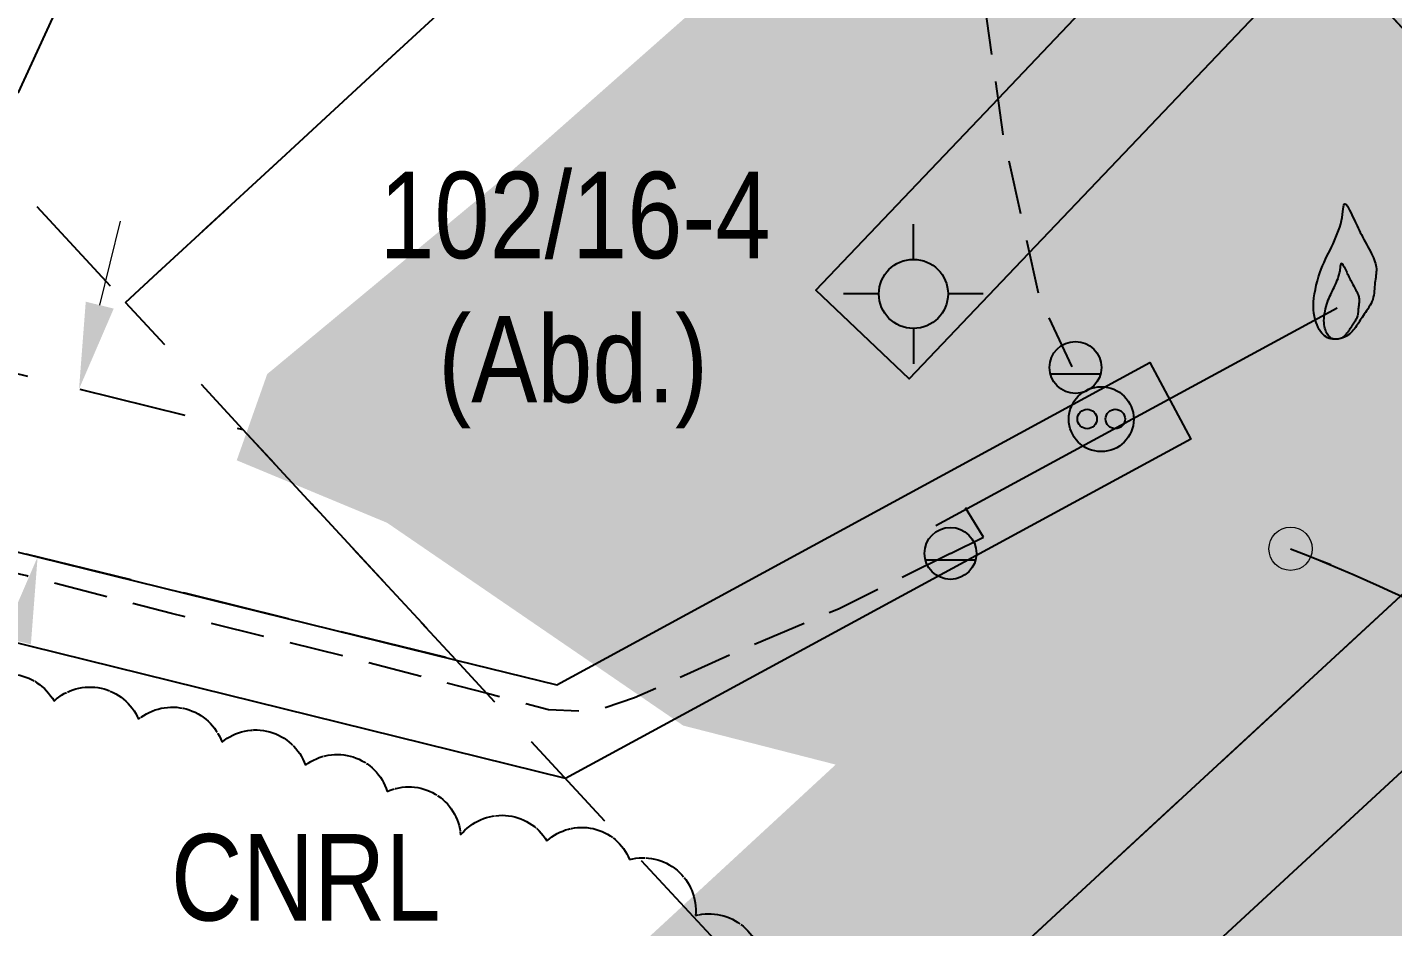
# Model space of a CAD drawing. Extents: x 331629 to 337523, y 6158057 to 6163201.
# Drawn here: x 333989.3 to 334147.1, y 6160339 to 6160443.1 of the extents above; entities that cross this region are included whole.
import ezdxf

# ---------------------------------------------------------------- set-up
doc = ezdxf.new("R2010")
doc.units = 0
doc.header["$LTSCALE"] = 5
doc.header["$PDSIZE"] = 5
for name, pattern in [('0', [1, 1, 0]), ('foc-ACCESSROAD', [3.75, 2.5, -1.25]), ('UG_PIPE', [1.875, 1.25, -0.625])]:
    doc.linetypes.add(name, pattern=pattern)
doc.layers.get('Defpoints').update_dxf_attribs({"color": 9})
doc.layers.add('AS-PIPE-AG', color=7, linetype='Continuous', true_color=0x7d00fa)
for name, color, linetype in [('AS-PIPE-UG', 44, 'UG_PIPE'), ('AS-ROADS', 254, 'Continuous'), ('AS-SYMBOL', 7, 'Continuous'), ('C-AR', 13, 'foc-ACCESSROAD'), ('C-RW', 13, 'Continuous'), ('C-WS', 13, 'foc-ACCESSROAD'), ('F-RW', 190, 'Continuous'), ('F-WS', 190, 'foc-ACCESSROAD'), ('F-WS-S', 8, 'Continuous'), ('P-BUFFER-H 30m', 51, 'Continuous'), ('P-PROPOSED', 10, 'Continuous'), ('P-PROPOSED-H', 21, 'Continuous'), ('P-TXT', 4, 'Continuous'), ('T-BUSH', 110, '0')]:
    doc.layers.add(name, color=color, linetype=linetype)
doc.layers.add('C-AR-T', color=13, linetype='Continuous', lineweight=9)
doc.layers.add('C-WS-T', color=13, linetype='Continuous', lineweight=9)
doc.styles.add('80CG', font='ARIALN.TTF', dxfattribs={"height": 10})
doc.styles.add('80L', font='ARIALN.TTF', dxfattribs={"height": 10})
doc.dimstyles.new('Compass 5 000', dxfattribs={"dimscale": 5, "dimtxt": 9, "dimasz": 2, "dimexe": 0.2, "dimexo": 0.0625, "dimgap": 0.5, "dimtad": 0, "dimtih": 1, "dimtoh": 1, "dimzin": 0, "dimdsep": 46, "dimtxsty": '80CG', "dimcen": 0.1, "dimse1": 1, "dimse2": 1, "dimclrd": 256, "dimclrt": 256, "dimaunit": 1, "dimadec": 4, "dimazin": 0, "dimtfac": 0.06, "dimtofl": 0, "dimtmove": 0, "dimatfit": 1, "dimfxl": 0.2, "dimtolj": 1, "dimtzin": 0, "dimlwd": -1, "dimarcsym": 0})

# ---------------------------------------------------------------- blocks, each defined once
blk = doc.blocks.new('*D372')
at = {"layer": 'C-AR-T', "transparency": 16777216}
for p, q in [((333997.6263907054, 6160410.929609063), (334000.0213123988, 6160420.638592022)), ((333988.0480627127, 6160372.099185711), (333985.6531410194, 6160362.390202753)), ((333977.1733043075, 6160328.013049482), (333985.6531410194, 6160362.390202753)), ((333987.1733043073, 6160328.013049482), (333977.1733043075, 6160328.013049482))]:
    blk.add_line(p, q, dxfattribs=at)
for points in [[(333996.0082268787, 6160411.328762679), (333999.2445545318, 6160410.530455448), (333995.2314690121, 6160401.220626105)], [(333986.429898886, 6160372.498339327), (333989.6662265391, 6160371.700032095), (333990.4429844061, 6160381.808168669)]]:
    blk.add_solid(points, dxfattribs=at)
at = {"layer": 'Defpoints', "color": 0, "transparency": 16777216}
for p in [(334000.9484179593, 6160399.810422264), (333990.4429844061, 6160381.808168669), (333996.1599333531, 6160380.39796483)]:
    blk.add_point(p, dxfattribs=at)
at = {"layer": 'C-AR-T', "transparency": 16777216, "insert": (334021.4434270901, 6160328.013049481), "char_height": 10, "attachment_point": 5, "style": '80CG'}
blk.add_mtext('\\A1;CNRL\\P20.00 A/R\\PLOC 062112', dxfattribs=at)
blk = doc.blocks.new('GABD')
for p, q in [((0, 0.8077887898252811), (0, 1.615577579648743)), ((-0.8077887898243716, 0), (-1.615577579648743, 0)), ((1.615577579648743, 0), (0.8077887898243716, 0)), ((0, -0.8077887898252811), (0, -1.615577579648743))]:
    blk.add_line(p, q)
blk.add_circle((0, 0), 0.8)
blk = doc.blocks.new('FLARE')
h = blk.add_hatch(color=255)
h.dxf.hatch_style = 1
h.paths.add_polyline_path([(0.1630320972290065, 2.409313236706794, 0.1141467632221378), (0.1250993457797449, 2.433655417312366), (0.1088195083939354, 2.43947328620925, 0.2615510427471396), (0.01228329441437381, 2.423059325648637), (-0.0002928845460701268, 2.412888226760515, 0.1312683871871916), (-0.03069049929035828, 2.371170205451563), (-0.0403414745342161, 2.34618771202986, 0.04149673464157563), (-0.04501147543487605, 2.330289243332572), (-0.05280251308795414, 2.292391773310328, 0.01517427261739508), (-0.05384358019000501, 2.286413430146922), (-0.06083994869550224, 2.237497402078816, 0.004375720112688995), (-0.06107259026975953, 2.23576267765452), (-0.06829918574658222, 2.178046923421107), (-0.0767055072428775, 2.114273803319065), (-0.08723210560856387, 2.046743008326075), (-0.1008617274383141, 1.977017887141301), (-0.1184638349695888, 1.905789010878152), (-0.1399980537898955, 1.832891742222273), (-0.165009697106143, 1.758727201517786), (-0.1929730450428906, 1.683866594860774), (-0.2233497954184713, 1.60885622983119), (-0.2555948076005734, 1.534221823064172), (-0.2891597781163, 1.460471904826363), (-0.3235093019975466, 1.388071535445761), (-0.3582355143262248, 1.317103372173506), (-0.3931520966361859, 1.246738300544393, 0.0005045250073197409), (-0.393241619305627, 1.246557433331645), (-0.4280325482577609, 1.176088778543317, 0.002398381573305534), (-0.4284531146331574, 1.175226531012413), (-0.4628196563025995, 1.103901769288996, 0.004176833610438316), (-0.4635322637877834, 1.10239066260101), (-0.4972990603346261, 1.029208637198735, 0.005735221063402881), (-0.4982362067057693, 1.027114776605913), (-0.5312279036770633, 0.9510743266978352, 0.006994466690975538), (-0.5323054205728113, 0.9484925052875042), (-0.5643466611254553, 0.8685924706494461, 0.007909996454017219), (-0.565477640608151, 0.8656377253421397), (-0.596393068524776, 0.7808769464941179, 0.00832295336894586), (-0.5974815419867809, 0.7777309746904848), (-0.6270247343309165, 0.687510761006024, 0.008095012799091889), (-0.6279823792210664, 0.6844178304461366), (-0.65562263760512, 0.589749368266439, 0.008067263584583907), (-0.6564768862372148, 0.586637805520013), (-0.6816124467113696, 0.488934750964745, 0.008386967293609592), (-0.682393630988372, 0.4856724261449017), (-0.7044227277037862, 0.3863484347757549, 0.009056116951485603), (-0.7051428544946248, 0.3827985916846046), (-0.7234637230540102, 0.2832673190976038, 0.0101230972408485), (-0.7241159215082007, 0.2792713695439488), (-0.7381267960809055, 0.180946472069536, 0.01168878153921921), (-0.7386779240368924, 0.1763041984943357), (-0.7477770397272252, 0.08059933152867416, 0.01392493150706976), (-0.7481495528336382, 0.07504291175405342), (-0.7517351447422698, -0.01662826831443454, 0.01648764755476579), (-0.751775504424586, -0.02322141147692491), (-0.7494532461241761, -0.1096877263146325, 0.0172550975033143), (-0.7490301445905061, -0.1165747265852133), (-0.7412354621301347, -0.1976349020501402, 0.0173496807282524), (-0.7403322338650469, -0.2045136391934648), (-0.7277079935738584, -0.280208879124757, 0.01731107374903002), (-0.7263335825737158, -0.2869934199284216), (-0.7095226498604461, -0.3573649271609156, 0.01715007316037549), (-0.7077013987691316, -0.3639766875257919), (-0.6873466385732172, -0.4290656658859007, 0.01688598954500328), (-0.6851148027817544, -0.4354386374104706), (-0.6618590810321621, -0.495286289105934, 0.01654583772152696), (-0.659259873071278, -0.5013709011798255), (-0.6337460546819784, -0.5560184310170371, 0.01616359382742195), (-0.6308237470875611, -0.5617838596122056), (-0.6036946983695088, -0.6112724695199176, 0.01632933640717796), (-0.6003704601607751, -0.6168929902771652), (-0.5721284282226407, -0.6612700839627905, 0.01882821901808565), (-0.5678500629983319, -0.6674648955427074), (-0.5384348256411613, -0.706802674624214, 0.02208722808901792), (-0.5328395223768894, -0.7136343495528763), (-0.5020502381739789, -0.748011215639508, 0.02534474641372956), (-0.4949172688247927, -0.7552060626705952), (-0.4625530990269908, -0.7847004174302583, 0.02823391018185538), (-0.45379690066693, -0.7918187372686134), (-0.4196570034109754, -0.8165089822950904, 0.03029822487402322), (-0.4094341742020333, -0.8229975615938656), (-0.3733177098620217, -0.8429620989779778, 0.03112942539292592), (-0.3620774059963878, -0.8482914603118843), (-0.3237835335712589, -0.8636086912295013, 0.03054396698192365), (-0.312194791265938, -0.8674417514978359), (-0.2715226711479772, -0.8781900775727536, 0.02846504161184355), (-0.2603759324993007, -0.8804664258459525), (-0.217280730677885, -0.8867387933466944, 0.02531087199272317), (-0.2072074565876392, -0.8876876765864381), (-0.1622683670429979, -0.8896352071496949, 0.02282955606346771), (-0.1531413265511219, -0.8896138391964996), (-0.1070935497809842, -0.8874022000120476, 0.02122574350962235), (-0.09864175731490832, -0.8866357506367422), (-0.05222049380608951, -0.8804306075278419, 0.02040118138435665), (-0.0441861344006611, -0.8790210038739588), (0.001873415334557649, -0.8689880240290222, 0.0202993126767644), (0.009727197601023363, -0.8669401621152701), (0.05468983305763686, -0.853245011815261, 0.02091139742750381), (0.06257911797001725, -0.8504766404139446), (0.1057096377444395, -0.8332849859339149, 0.02227661457910154), (0.1138278041144076, -0.8296221675066136), (0.1543910086074902, -0.8090996760372491, 0.02371211864441566), (0.1626372138707666, -0.8044240637718758), (0.2000736442423658, -0.7807851527827552, 0.02240801372930035), (0.2074267451134801, -0.7756675027885649), (0.2418799123770441, -0.7493215999502354, 0.01993019930964967), (0.248012238098454, -0.7442325747526866), (0.2798013952742622, -0.7156378585530092, 0.01714637725024879), (0.2847388589470938, -0.7108803880175856), (0.3141832588480611, -0.6804950376306351, 0.01421119969875763), (0.3180207118894032, -0.6763028761683927), (0.3454396079141588, -0.6445850697148217, 0.01122078129585392), (0.3482975782208086, -0.6411250287897019), (0.3740102231131459, -0.6085329464044662, 0.008212229870679833), (0.3760020490408351, -0.6059211100200628), (0.4003276961593656, -0.5729129294836639, 0.005171985051005823), (0.401537703579379, -0.5712349659013398), (0.424795605995314, -0.53826886641491, 0.002523236428071751), (0.4253732711513294, -0.5374412399714856), (0.4478754059746279, -0.5048530386004586, 0.001671211206814557), (0.4482533995142148, -0.5043016858176088), (0.4702826413740695, -0.4719377514927601, 0.001229486896353451), (0.4705583684881276, -0.471530521935847), (0.4923903156886809, -0.4391148618271927, 0.0007495538788668235), (0.4925574282788148, -0.438865931628925), (0.5144676789132063, -0.4061225523430494, 0.0002596875935044995), (0.514525401937135, -0.4060361921995082), (0.5367421864684729, -0.372759985084258), (0.5595642728985695, -0.3386401857442252), (0.5831778648935142, -0.3035329798490238), (0.607951843929186, -0.2670216177154998), (0.6341361012891866, -0.2287011453649939, 0.001310707375278497), (0.6344307497056434, -0.2282674934556326), (0.6614813227824925, -0.1882301486118649, 0.003726400826645832), (0.6623065489438886, -0.1869888951414396), (0.6894496357235766, -0.145494510374192, 0.006064526798539383), (0.6907528078481846, -0.1434485711690741), (0.7173065161150589, -0.1006224674679288, 0.008451711548543414), (0.7190390649848268, -0.09771976694969453), (0.7443215042803786, -0.0536872667478292, 0.01099124898588364), (0.7464260872875457, -0.04982782771276106), (0.769755364919547, -0.004714252476105685, 0.01376732836086321), (0.772148844331241, 0.0002441803767396777), (0.7928430697793374, 0.04631350947215651, 0.01683895507199145), (0.7953938615028164, 0.05254534784603493), (0.8127711420420383, 0.09944510836385234, 0.01910380518638523), (0.8151496114769543, 0.1067041127375887), (0.8287516477103054, 0.1542875886100319, 0.01698700840973597), (0.8303957372736477, 0.1608784678142001), (0.8406585932461894, 0.2089133617282641, 0.01363633084881302), (0.8416521976578224, 0.2142756011569418), (0.8492355290181877, 0.2625082216420651, 0.01024443528238307), (0.8497888567762857, 0.2665680316240469), (0.8553523195478192, 0.3147446872569617, 0.0068463173993783), (0.8556291873210284, 0.3174690534510773), (0.8598324370941555, 0.3653360525090648, 0.003418623913774153), (0.8599427362169081, 0.3666990303927378), (0.8634423229450476, 0.4139608519133162), (0.8668473886755237, 0.4596857331482624), (0.8707401288593246, 0.5030113675518351), (0.8756282496360654, 0.5448509776294941), (0.8813378521517734, 0.5864660457268656), (0.8873828021532972, 0.6280772952743519, 0.001278252002904068), (0.8874550143445958, 0.6285834701991462), (0.8932209473932744, 0.6697525523311469, 0.004735189850015235), (0.8934658768885129, 0.6716306823414016), (0.8983578028637567, 0.7121295795834612, 0.008354098302083784), (0.8987030259086168, 0.7154531042056078), (0.9021828408622241, 0.75544537573046, 0.01205918207346762), (0.9024849294255546, 0.7602588771740102), (0.9040145289800421, 0.7999080822507949, 0.01571240246026586), (0.9040593731406261, 0.8061913319629639), (0.9031006534023618, 0.8456610300245302, 0.01845717632507855), (0.9026492913435504, 0.8530275713542324), (0.8987629786461184, 0.8925139796015173, 0.01810220708916207), (0.8977937230738462, 0.8996873040011906), (0.8909358674536634, 0.9395172733920845, 0.01653276059977034), (0.8895992885263695, 0.9459920557751502), (0.879824770247069, 0.9865250941611521, 0.01457553302435534), (0.8782937174219114, 0.992149400806511), (0.8656574176820868, 1.033745016382454, 0.01243497837575419), (0.8640939609831548, 1.038466090801421), (0.8486507600246114, 1.081483792357176, 0.01028279715252608), (0.8471818501639063, 1.085325207919141), (0.8289866287777841, 1.1301245026375, 0.008240343276031311), (0.8276962308264046, 1.133157309748867), (0.8068038696619624, 1.180097706517472, 0.006379654618366747), (0.8057366003449715, 1.182415551430722), (0.7822019792802166, 1.231856558833897, 0.004735158973083994), (0.7813717629251187, 1.233558926835485), (0.7553332356219471, 1.285692223224714, 0.003387961163554182), (0.7547195080078382, 1.286900453828139), (0.726649311643996, 1.341246400784939, 0.002344699311552419), (0.726215008948202, 1.342077658792732), (0.6966688538486778, 1.397988790262843, 0.001492132360714422), (0.6963884178585431, 1.398515656000882), (0.6659220141482365, 1.45534450452692, 0.0007458364838583804), (0.6657806617477036, 1.455607226680513), (0.6349416073499015, 1.512721344286319), (0.6043657958689437, 1.569324818642599), (0.5746746397999232, 1.624646136689535), (0.546427730434516, 1.678022301111923), (0.5199549151584506, 1.729134218674517), (0.4949395311050466, 1.778549316597264), (0.470960739057773, 1.826951456662755), (0.4476150022237562, 1.874993483579374), (0.4245026860771759, 1.923321645915848), (0.4012291856815864, 1.972571630980383), (0.3774051620748651, 2.023366620696834), (0.3526543196530838, 2.076299872759591, 0.0003317879365586399), (0.3525980258418713, 2.076420057287578), (0.3267419364965463, 2.131526316092277, 0.001848684476789197), (0.326425357539847, 2.132194594113116), (0.2999704787325754, 2.187509614592045, 0.003799708921444465), (0.2993043280912389, 2.188875712202162), (0.2729062665603124, 2.241982841521803, 0.006473332154774659), (0.271723844587541, 2.244286308707615), (0.2460382108656631, 2.292768892743425, 0.01086492763971847), (0.2439209376934741, 2.296563647060566), (0.2196033399013686, 2.338005032860565, 0.01952409355597318), (0.2153926095197676, 2.344578746802426), (0.193098656127404, 2.376562280301869, 0.04107679177579166), (0.1826467970204249, 2.389204208808678)])
at = {"color": 13, "flags": 128}
for points in [[(0.1092462304914079, -0.7198699219818536), (0.06868302599832532, -0.7403924134498538), (0.02555250622754102, -0.7575840679285193), (-0.01941012922907248, -0.7712792182294379), (-0.06546967896065325, -0.7813121980736923), (-0.1118909424658341, -0.7875173411823653), (-0.1579387192432478, -0.7897289803670446), (-0.2028778087915271, -0.7877814498035605), (-0.2459730106093048, -0.7815090823035007), (-0.2866451307309035, -0.7707607562272187), (-0.3249390031523944, -0.7554435253089196), (-0.361055467496044, -0.7354789879220789), (-0.3951953647483606, -0.7107887428949198), (-0.4275595345316106, -0.6812943881461706), (-0.458348818741797, -0.6469175220493071), (-0.4877640560916916, -0.6075797429778049), (-0.5160060880225501, -0.5632026493051399), (-0.5431351367260504, -0.5137140394301696), (-0.5686489551262639, -0.459066509579543), (-0.5919046768976841, -0.3992188578242803), (-0.6122594370790466, -0.3341298795069179), (-0.6290703697995923, -0.2637583722437284), (-0.6416946100980567, -0.188063132286743), (-0.6494892925584281, -0.1070029567974871), (-0.6518115508552, -0.02053664202799155), (-0.6482259589429304, 0.0711345381157571), (-0.6391268432562356, 0.1668394050236657), (-0.6251159686908068, 0.2651643024316854), (-0.6067951001423353, 0.3646955749852623), (-0.5847660034160072, 0.4640195664203475), (-0.5596304429527663, 0.5617226209276396), (-0.5319901845577988, 0.6563910831525845), (-0.5024469922173012, 0.7466112968311336), (-0.4715315642752103, 0.8313720757494139), (-0.4394903237734979, 0.9112721102562773), (-0.4064986267476343, 0.9873125602960044), (-0.3727318301425839, 1.060494585812876), (-0.3383652886295749, 1.131819347205919), (-0.303574359153572, 1.202288003055173), (-0.2685343968405505, 1.272901714214413), (-0.2334207581807277, 1.344661640627919), (-0.1984718644816894, 1.418325334538849), (-0.1641783985942311, 1.493675923752335), (-0.1310941081865167, 1.570252926553394), (-0.09977274229095201, 1.647595863500783), (-0.07076804857570096, 1.725244254243762), (-0.04463377516367473, 1.802737618431593), (-0.02192367063253187, 1.879615475258788), (-0.003191483105183579, 1.955417345284104), (0.01127887500479119, 2.029443425085219), (0.02228283548538457, 2.100036618953482), (0.03088566446967889, 2.1653005094729), (0.03815262945499853, 2.223338677863239), (0.04514899793866789, 2.272254705799014), (0.05294003559902194, 2.310152175864232), (0.06259101084287977, 2.335134669278659), (0.07516718980332371, 2.345305768171556), (0.09144702718549524, 2.339487899275582), (0.1110617269805516, 2.319378871374965), (0.1333556803874671, 2.287395337857333), (0.1576732781504688, 2.245953952110312), (0.1833589119232784, 2.197471367976277), (0.2097569733596174, 2.144364238842854), (0.2362118522942183, 2.089049218097671), (0.2620679412902973, 2.033942960037848), (0.2868437470315257, 1.980956320307769), (0.3107542413235933, 1.929976967216817), (0.3341885114568868, 1.880386770876385), (0.3575356451765401, 1.831567601852612), (0.38118472977294, 1.782901330711638), (0.4055248534459679, 1.733769828474351), (0.4309451025765156, 1.683554964797395), (0.4578345662739594, 1.631638610701657), (0.4864248641897575, 1.577613569492996), (0.5163177540598554, 1.521916375890896), (0.5469575250717753, 1.465194496445065), (0.5777884673225344, 1.4080953995242), (0.6082548709091498, 1.351266551223262), (0.6378010259286384, 1.295355419910948), (0.6658712224780174, 1.241009472591713), (0.6919097497448092, 1.188876176270014), (0.7154443707950122, 1.139435168892987), (0.7363367319303507, 1.092494772178497), (0.7545319533310249, 1.047695477422849), (0.7699751542677404, 1.004677775922346), (0.782611454011203, 0.9630821603375352), (0.7923859722868656, 0.922549121964721), (0.7992438279106864, 0.8827191525549551), (0.8031301406081184, 0.8432327443140366), (0.8040888603463827, 0.8037630462192737), (0.8025592607882572, 0.764113841155222), (0.7990794458382879, 0.7241215696874406), (0.7941875198557682, 0.6836226723814889), (0.788421586745244, 0.6424535898029262), (0.782319751320756, 0.6004507616078172), (0.7764201174868504, 0.5574506292712158), (0.771260789148073, 0.5132896324491867), (0.7671802438526356, 0.4678737544006708), (0.763718453268666, 0.4213871441559149), (0.760215760434221, 0.3740834938932949), (0.756012510661094, 0.3262164948816917), (0.7504490478968364, 0.2780398392994812), (0.7428657165437471, 0.2298072188702918), (0.7326028605493775, 0.1817723248630045), (0.7190008243160264, 0.1341888490012479), (0.7016235437877185, 0.08728908851003325), (0.6809293183468981, 0.04121975943667167), (0.6576000407367246, -0.003893815760648067), (0.632317601426621, -0.04792631598797925), (0.6057638931597467, -0.09075241969662784), (0.5786208064055245, -0.1322468044284051), (0.5515702334523667, -0.1722841490893643), (0.5252940656791907, -0.2107391316760641), (0.5003146131602989, -0.2475533162444208), (0.4765158589325438, -0.2829358097235399), (0.4536222042734153, -0.3171626060113795), (0.4313580504604033, -0.3505096971869079), (0.4094477996804926, -0.383253076693336), (0.3876158523016784, -0.4156687370643795), (0.3655866105109453, -0.4480326712885017), (0.3430844755857834, -0.4806208728089132), (0.3198265733008157, -0.5135869721063955), (0.2955009260549559, -0.5465951528142341), (0.2697882811989984, -0.5791872351485381), (0.2423693851742428, -0.6109050415991533), (0.2129249853314832, -0.6412903919274413), (0.1811358281120192, -0.6698851081685007), (0.1466826608666452, -0.6962310109931877)], [(0.01771430217195302, -0.7488637190410827), (-0.0050010924351227, -0.7603563146451506), (-0.0291541835249518, -0.7699836407530256), (-0.05433325921694632, -0.777652925267148), (-0.08012660717577091, -0.7832713938162215), (-0.1061225146113429, -0.7867462738479389), (-0.1319092696430744, -0.7879847919004987), (-0.1570751599356299, -0.7868941745120992), (-0.1812084731536743, -0.7833816491304333), (-0.2039848602944403, -0.7773625863640063), (-0.2254294288686651, -0.768784937195278), (-0.2456546488101594, -0.7576047962222674), (-0.2647729914169759, -0.7437782589524886), (-0.2828969266229251, -0.7272614199839609), (-0.3001389252713125, -0.7080103748241982), (-0.3166114582054433, -0.6859812189807144), (-0.332426996268623, -0.6611300465967815), (-0.3476192635243933, -0.6334164247211902), (-0.3619070019194623, -0.6028138083868271), (-0.3749302061660273, -0.5692991232583609), (-0.3863288718857802, -0.5328492954552075), (-0.3957429942456656, -0.4934412510967832), (-0.4028125688673754, -0.4510519167572511), (-0.4071775909178541, -0.4056582185560274), (-0.4084780555640464, -0.3572370821577806), (-0.4064701240931754, -0.3059012212409016), (-0.4013746190903476, -0.252306496081701), (-0.3935285292609478, -0.1972445531512221), (-0.3832688433103613, -0.1415070407394978), (-0.3709325490344781, -0.08588560577231874), (-0.3568566351386835, -0.03117189517547558), (-0.3413780903283623, 0.02184244367049359), (-0.3248339028541523, 0.07236576338505074), (-0.3075212628427835, 0.1198317993791989), (-0.2895781683801033, 0.1645758186848525), (-0.2711028180638095, 0.2071584711254673), (-0.252193411855842, 0.2481404051602567), (-0.2329481488086458, 0.2880822715221711), (-0.213465227974666, 0.3275447191251715), (-0.1938428493158426, 0.3670883973379659), (-0.1741792118846206, 0.4072739559840102), (-0.1546078313222097, 0.44852562477422), (-0.135403490079625, 0.4907219543335941), (-0.1168762876513938, 0.5336050760840862), (-0.09933632262254832, 0.5769171205381554), (-0.08309369403286837, 0.6204002195725025), (-0.06845850137688103, 0.6637965032448392), (-0.05574084278487135, 0.7068481034318665), (-0.04525081775136641, 0.7492971506460435), (-0.03714741686417256, 0.7907517554438073), (-0.0309851991769392, 0.8302839440100342), (-0.02616761483659502, 0.8668317225735791), (-0.02209811444481602, 0.8993330969085491), (-0.01818014814853086, 0.9267260723343043), (-0.01381716700416291, 0.9479486555344465), (-0.008412621158640832, 0.9619388518283358), (-0.001369960758893285, 0.9676346674448268), (0.007746748193312669, 0.9643766609722206), (0.01873097991483519, 0.9531156049840774), (0.03121559413193609, 0.9352048262323933), (0.04483344875188777, 0.9119976505596696), (0.05921740395569941, 0.8848474033536604), (0.07400031810539076, 0.8551074109116144), (0.08881505047247629, 0.8241309995307802), (0.1032944603284704, 0.7932714945989119), (0.117168911598128, 0.7635989766592957), (0.1305587881834072, 0.735050538691894), (0.143681979549001, 0.7072800288322014), (0.1567563742501079, 0.679941294306218), (0.1699998617514211, 0.6526881823399435), (0.183630330608139, 0.6251745410688727), (0.1978656702849548, 0.5970542172642581), (0.2129237697918143, 0.5679810590615944), (0.228934337170358, 0.5377270361302635), (0.2456743552247644, 0.506536607458429), (0.2628326271551487, 0.474772355387131), (0.2800979547973839, 0.4427968608931678), (0.2971591408968379, 0.4109727058628323), (0.313704987289384, 0.3796624726371647), (0.3294242976298847, 0.3492287417382158), (0.3440058728447184, 0.3200340959617733), (0.3571852605236927, 0.2923471318306383), (0.3688849830869003, 0.2660605094158655), (0.3790743068893789, 0.2409729043345124), (0.3877224991956609, 0.2168829917488893), (0.3947988272702787, 0.1935894468213064), (0.40027255746827, 0.1708909456235688), (0.4041129565994197, 0.1485861628632392), (0.406289291473513, 0.126473773702628), (0.4068261748361692, 0.1043707432424981), (0.405969599083619, 0.08216718815197055), (0.4040209025479271, 0.05977151640286138), (0.4012814240159059, 0.03709213369324971), (0.3980525018196204, 0.01403744754020408), (0.394635473836388, -0.009484136358196338), (0.391331678853021, -0.03356421048488301), (0.388442454746837, -0.05829436868702942), (0.3861573497633799, -0.08372726024867916), (0.3842187467998883, -0.1097597621130717), (0.3822572391218273, -0.1362498062055693), (0.3799034190851671, -0.1630553258157761), (0.3767878799553728, -0.1900342528690544), (0.3725412140884146, -0.2170445202002611), (0.3667940147497575, -0.2439440610990005), (0.3591768747501192, -0.2705908074906347), (0.3494455974905577, -0.2968546734384745), (0.337856831461977, -0.3226534974648985), (0.3247924357456213, -0.3479170997754863), (0.3106342698774824, -0.3725753001210705), (0.2957641929388046, -0.3965579177977361), (0.2805640644655796, -0.4197947734658101), (0.2654157435390516, -0.4422156864213775), (0.2507010896952124, -0.4637504764152709), (0.2367125964301522, -0.4843664198281203), (0.2233852939898497, -0.5041806163765159), (0.2105648474898771, -0.523347621952098), (0.1980969211363117, -0.542021993356002), (0.1858271804994729, -0.5603582855703735), (0.1736012902401853, -0.5785110553963477), (0.1612649150192738, -0.5966348587255652), (0.1486637194975629, -0.6148842514496664), (0.1356392942543607, -0.6333452672199655), (0.1220169317239197, -0.651829848452735), (0.1076178502589755, -0.670081414414426), (0.09226326866701129, -0.6878433861904796), (0.07577440484601539, -0.7048591821378523), (0.0579724766939762, -0.7208722233419849), (0.03867870301837684, -0.7356259290693288)]]:
    blk.add_lwpolyline(points, close=True, dxfattribs=at)
blk = doc.blocks.new('PIG')
h = blk.add_hatch(color=255)
h.dxf.hatch_style = 1
edge = h.paths.add_edge_path()
edge.add_arc((0, 0), 0.85, 0, 360)
at = {"layer": 'AS-SYMBOL'}
h = blk.add_hatch(color=13, dxfattribs=at)
h.dxf.hatch_style = 1
h.paths.add_polyline_path([(-0.1007441909823683, 0.004742452807931841, 1), (-0.5507441909794579, 0.004742452807931841, 1)])
h = blk.add_hatch(color=13, dxfattribs=at)
h.dxf.hatch_style = 1
h.paths.add_polyline_path([(0.1007441909823683, 0.004742452807931841, 1), (0.5507441909794579, 0.004742452807931841, 1)])
at = {"layer": 'AS-SYMBOL', "color": 13}
for centre, radius in [((0, 0), 0.75), ((-0.3257441909809131, 0.004742452807931841), 0.225), ((0.3257441909809131, 0.004742452807931841), 0.225)]:
    blk.add_circle(centre, radius, dxfattribs=at)
blk = doc.blocks.new('RISER')
h = blk.add_hatch(color=255)
h.dxf.hatch_style = 1
edge = h.paths.add_edge_path()
edge.add_arc((0, 0), 0.7000000000000001, 0, 360)
blk.add_hatch(color=13).paths.add_polyline_path([(0.5809894393423747, -0.1498374831999172), (-0.5809055220925075, -0.1501624933266612, 0.7745966773228882)])
at = {"color": 13}
blk.add_line((-0.5809055220925075, -0.1501624933266612), (0.5809894393423747, -0.1498374831996898), dxfattribs=at)
blk.add_circle((0, 0), 0.6000000000000001, dxfattribs=at)
blk = doc.blocks.new('*D512')
at = {"layer": 'Defpoints', "color": 0, "transparency": 16777216}
for p in [(334134.7060112408, 6160364.985428674), (334144.8830107981, 6160353.969978716), (334079.7650961475, 6160293.808569868)]:
    blk.add_point(p, dxfattribs=at)
at = {"layer": 'P-TXT', "transparency": 16777216}
for p, q in [((334062.8020948702, 6160312.169098495), (334056.0160931502, 6160319.514177164)), ((334086.5510978675, 6160286.4634912), (334093.3370995941, 6160279.118412523)), ((334093.3370995941, 6160279.118412523), (334103.337099595, 6160279.118412524))]:
    blk.add_line(p, q, dxfattribs=at)
for points in [[(334064.0262746485, 6160313.300098782), (334061.5779150915, 6160311.038098209), (334069.5880965902, 6160304.824019826)], [(334087.7752776458, 6160287.594491486), (334085.3269180888, 6160285.332490912), (334079.7650961475, 6160293.808569868)]]:
    blk.add_solid(points, dxfattribs=at)
at = {"layer": 'P-TXT', "transparency": 16777216, "insert": (334116.0894870427, 6160279.118412524), "char_height": 10, "attachment_point": 5, "style": '80CG'}
blk.add_mtext('\\A1;15.0', dxfattribs=at)

msp = doc.modelspace()

# ---------------------------------------------------------------- hatches: boundary and pattern name
at = {"layer": 'AS-ROADS'}
h = msp.add_hatch(color=256, dxfattribs=at)
h.dxf.hatch_style = 1
h.paths.add_polyline_path([(334112.201, 6160476.703999976), (334106.6409999997, 6160475.655999972), (334096.574, 6160470.566999972), (334089.0199999991, 6160458.634999976), (334066.4659999997, 6160445.199999976), (334044.2739999993, 6160425.601999973), (334016.986, 6160402.956999976), (334016.1759554246, 6160400.663444879), (334013.4629999997, 6160392.981999971), (334030.844, 6160385.755999972), (334065.0799999997, 6160362.301999977), (334085.4959999997, 6160357.075999972), (334109.704, 6160365.623999972), (334123.1319999997, 6160376.074999973), (334164.9839999997, 6160409.641999972), (334169.4339999997, 6160418.389999972), (334164.7399999997, 6160425.815999973), (334137.9629999997, 6160450.896999976), (334120.0489999997, 6160467.377999976), (334115.122, 6160475.676999963)])
at = {"layer": 'P-BUFFER-H 30m'}
h = msp.add_hatch(color=256, dxfattribs=at)
h.dxf.hatch_style = 1
edge = h.paths.add_edge_path()
edge.add_line((334337.1842808389, 6159857.051173763), (334427.2786462629, 6159928.481120697))
edge.add_line((334427.2786462628, 6159928.481120697), (334371.8732461896, 6159998.363776013))
edge.add_line((334371.8732461896, 6159998.363776012), (334266.0888396498, 6159914.508955806))
edge.add_arc((334247.4528867204, 6159938.018555089), 29.9999999993986, 218.831839109589, 308.4037031654909, ccw=False)
edge.add_line((334224.0831974435, 6159919.207451371), (334140.5385509576, 6160022.997875282))
edge.add_line((334140.5385509576, 6160022.997875282), (333976.941418254, 6160221.542212292))
edge.add_arc((334000.0941724815, 6160240.619685178), 29.99999999991374, 132.7343521630825, 219.4879380229488, ccw=False)
edge.add_line((333979.7361673173, 6160262.654921181), (334138.4772264967, 6160409.313268838))
edge.add_line((334138.4772264968, 6160409.313268839), (334076.622103819, 6160476.270762024))
edge.add_line((334076.6221038189, 6160476.270762023), (334063.013591254, 6160485.038924614))
edge.add_arc((334079.2623166031, 6160510.257547189), 29.99999999964077, 222.7256274695583, 237.2057277109838, ccw=False)
edge.add_line((334057.2239808473, 6160489.902897668), (333995.5217083886, 6160556.709029401))
edge.add_line((333995.5217083886, 6160556.709029401), (333987.5535273638, 6160557.214628913))
edge.add_arc((333989.4532761966, 6160587.154417728), 29.99999999913983, 194.9048075012712, 266.3693176920443, ccw=False)
edge.add_line((333960.4626411743, 6160579.438001396), (333942.3785540868, 6160647.380054534))
edge.add_line((333942.3785540868, 6160647.380054534), (333867.1077894215, 6160689.984032953))
edge.add_arc((333881.8851804815, 6160716.092053053), 30.00000000040593, 185.6180673041316, 240.48972061021078, ccw=False)
edge.add_line((333852.0292831024, 6160713.155151336), (333847.4575090942, 6160759.630801117))
edge.add_arc((333877.3134064732, 6160762.567702834), 30.00000000004675, 176.4030204967399, 185.6180673059235, ccw=False)
edge.add_line((333847.372505357, 6160764.44984001), (333850.7563759896, 6160818.28020757))
edge.add_line((333850.7563759897, 6160818.28020757), (333732.1467863055, 6160825.353429129))
edge.add_arc((333733.9326481088, 6160855.300226916), 29.99999999962705, 176.587237553463, 266.58723755119723, ccw=False)
edge.add_line((333703.9858503232, 6160857.086088717), (333715.0661331185, 6161042.889373019))
edge.add_arc((333745.0129309041, 6161041.103511217), 30.00000000001992, 86.62077591483461, 176.5872375516875, ccw=False)
edge.add_line((333746.7812628988, 6161071.051349235), (333839.1572584131, 6161065.596817648))
edge.add_arc((333837.3889264183, 6161035.648979631), 29.99999999965573, -48.20442529783571, 86.62077591428579, ccw=False)
edge.add_line((333857.3831731384, 6161013.283155297), (333841.6192784507, 6160999.190797468))
edge.add_arc((333821.6250317316, 6161021.556621803), 30.00000000034905, 266.62077591993943, 311.7955746996528, ccw=False)
edge.add_line((333819.8566997395, 6160991.608783783), (333787.258580091, 6160993.53360713))
edge.add_line((333787.258580091, 6160993.533607131), (333781.5457889154, 6160897.540786976))
edge.add_line((333781.5457889154, 6160897.540786976), (333900.2829577221, 6160890.459957301))
edge.add_arc((333898.4970959186, 6160860.513159515), 29.99999999963398, -3.5969894639998756, 86.58723755097532, ccw=False)
edge.add_line((333928.4379967076, 6160858.631017135), (333922.44932058, 6160763.363857951))
edge.add_line((333922.4493205801, 6160763.363857951), (333924.3792252539, 6160743.744871192))
edge.add_line((333924.3792252538, 6160743.744871191), (333995.7756332692, 6160703.333815982))
edge.add_arc((333980.9982422083, 6160677.225795885), 30.00000000002551, 14.904807502990025, 60.489720607883385, ccw=False)
edge.add_line((334009.9888772306, 6160684.942212216), (334024.8103418219, 6160629.257856684))
edge.add_arc((334016.3524218875, 6160600.474813232), 29.99999999923482, 42.72562747526422, 73.62453335046717, ccw=False)
edge.add_line((334038.3907576409, 6160620.829462755), (334108.4391364063, 6160544.986855458))
edge.add_line((334108.4391364062, 6160544.986855458), (334122.0456274829, 6160536.219995339))
edge.add_arc((334105.7969021325, 6160511.001372767), 29.99999999964605, 42.731654311290015, 57.205727707684105, ccw=False)
edge.add_line((334127.8330966967, 6160531.358340348), (334224.0975555412, 6160427.153117436))
edge.add_arc((334202.0613609774, 6160406.796149855), 30.00000000012799, -47.265647837488984, 42.73165431297372, ccw=False)
edge.add_line((334222.419366141, 6160384.76091385), (334061.8583087877, 6160236.421098741))
edge.add_line((334061.8583087877, 6160236.42109874), (334198.581992911, 6160070.490848187))
edge.add_arc((334175.4292386899, 6160051.413375297), 29.999999999845, 38.831839131809716, 39.487938041494886, ccw=False)
edge.add_line((334198.7989279598, 6160070.224479023), (334254.5003645338, 6160001.024644474))
edge.add_line((334254.5003645339, 6160001.024644474), (334360.5442668037, 6160085.08516577))
edge.add_arc((334379.180219733, 6160061.575566488), 29.9999999993986, 38.40860469807433, 128.403703165491, ccw=False)
edge.add_line((334402.6882246622, 6160080.213530547), (334514.0014579316, 6159939.814502615))
edge.add_arc((334490.4934530027, 6159921.176538556), 29.99999999989897, -51.591395302424075, 38.40860469974439, ccw=False)
edge.add_line((334509.1314170605, 6159897.668533627), (334383.7773571952, 6159798.283474395))
edge.add_arc((334365.139393137, 6159821.791479323), 29.99999999967255, 218.4086047067574, 308.4086046993779, ccw=False)
edge.add_line((334341.6313882103, 6159803.153515262), (334332.3142399705, 6159814.905204771))
edge.add_arc((334355.8222448971, 6159833.543168833), 30.0000000003433, 128.4086046991165, 218.4086047081512, ccw=False)
at = {"layer": 'P-PROPOSED-H'}
h = msp.add_hatch(color=256, dxfattribs=at)
h.dxf.hatch_style = 1
h.paths.add_polyline_path([(334355.8222448971, 6159833.543168824), (334469.4246152503, 6159923.611079816), (334376.7448814319, 6160040.507734014), (334247.4528867205, 6159938.018555086), (334163.8005352722, 6160041.942784615), (334000.0941724816, 6160240.619685174), (334180.8694301293, 6160407.635079434), (334096.0732452262, 6160499.426021338), (334079.2623166026, 6160510.257547186), (334009.409761683, 6160585.88813257), (333989.4532761966, 6160587.154417725), (333968.1267017417, 6160667.27852063), (333881.8851804815, 6160716.092053049), (333877.3134064732, 6160762.567702822), (333882.5854754677, 6160846.4353924), (333733.9326481088, 6160855.300226908), (333745.0129309041, 6161041.10351121), (333837.3889264186, 6161035.648979628), (333821.6250317309, 6161021.556621795), (333759.0929664902, 6161025.248956825), (333749.8167634469, 6160869.379634263), (333898.4970959186, 6160860.513159512), (333892.3567373029, 6160762.833053044), (333896.048003733, 6160725.308449783), (333980.9982422083, 6160677.225795877), (334001.1705888576, 6160601.43813564), (334016.3524218858, 6160600.474813221), (334088.9866472504, 6160521.832464495), (334105.7969021327, 6160511.001372755), (334202.0613609773, 6160406.796149851), (334020.6795168625, 6160239.220339973), (334175.4292386833, 6160051.413375301), (334249.8017377931, 6159959.017829509), (334379.1802197328, 6160061.575566476), (334490.4934530023, 6159921.176538545), (334365.139393137, 6159821.791479313)])

# ---------------------------------------------------------------- linework, layer by layer
at = {"layer": 'AS-PIPE-AG', "flags": 128}
for points in [[(334094.284, 6160385.448), (334140.6979999993, 6160410.636)], [(334099.802, 6160384.102000006), (334097.7229999996, 6160387.468000006)], [(334095.9729999996, 6160382.216000006), (334099.802, 6160384.102000006)]]:
    msp.add_lwpolyline(points, dxfattribs=at)
at = {"layer": 'AS-PIPE-UG', "flags": 128}
for points in [[(334110.0369999991, 6160403.795000005), (334106.227, 6160411.981000004), (334102.074, 6160430.671000005), (334099.902, 6160445.975000004), (334097.4429999994, 6160459.100000015), (334091.216, 6160477.292000005), (334086.0589999997, 6160487.573000015), (334080.8019999997, 6160495.571000005), (334041.296, 6160540.895000005), (334010.6379999996, 6160574.015), (334003.066, 6160580.608000006), (333993.373, 6160581.245), (333978.4639999996, 6160581.715000005), (333965.716, 6160582.070000006), (333952.2599999997, 6160582.899)], [(334095.9729999996, 6160382.216000006), (334083.038, 6160375.781000006), (334071.1099999996, 6160370.746000006), (334059.456, 6160365.496), (334054.623, 6160363.878), (334049.489, 6160364.113), (334042.315, 6160366.055000005), (334035.4, 6160367.817000005), (334026.1139999997, 6160370.265000005), (334005.903, 6160375.275000006), (333989.1869999996, 6160379.606000005), (333979.5039999997, 6160381.872), (333964.3999999997, 6160385.587000006), (333956.665, 6160387.329000005), (333950.993, 6160388.998000005), (333947.247, 6160389.349), (333944.972, 6160387.360000006), (333939.3809999996, 6160382.300000005), (333913.879, 6160359.809), (333901.626, 6160348.786), (333886.7229999996, 6160336.067000005), (333885.4429999997, 6160334.092), (333887, 6160331.403), (333897.739, 6160318.526000005), (333901.4319999996, 6160314.091000006)]]:
    msp.add_lwpolyline(points, dxfattribs=at)
at = {"layer": 'C-AR', "flags": 128}
msp.add_lwpolyline([(334014.175112073, 6160396.547806854), (334038.8196416502, 6160369.875064407), (333928.3141692872, 6160397.133665489), (333911.2017524588, 6160392.805529218), (333936.4702549675, 6160415.706050685), (333942.3126659085, 6160414.274044503), (334014.175112073, 6160396.547806854)], close=True, dxfattribs=at)
at = {"layer": 'C-RW'}
for points in [[(334131.3173110345, 6160444.535531717), (334116.7916589715, 6160429.276911008), (334103.4152660184, 6160415.225463891), (334103.4152660184, 6160415.225463891), (334091.1981645813, 6160402.392122399), (334080.4007215689, 6160412.661261893), (334100.7448635365, 6160434.03143218), (334111.7888506482, 6160445.632716672)], [(333942.0663271637, 6160393.741272934), (334038.8196416502, 6160369.875064407), (334050.4528286814, 6160367.006086703), (334119.0090884261, 6160404.307464135), (334123.7785907652, 6160395.413285278), (334051.4707503949, 6160356.183284897), (333950.4884421942, 6160381.135546476)]]:
    msp.add_lwpolyline(points, dxfattribs=at)
at = {"layer": 'C-WS', "flags": 128}
msp.add_lwpolyline([(334177.5580011914, 6160404.576446169), (334085.414872289, 6160319.446484353), (334038.8196416502, 6160369.875064407), (334014.175112073, 6160396.547806854), (334000.6054728923, 6160411.23476225), (334081.3608131722, 6160485.834956422), (334092.3426019772, 6160495.979370018), (334096.0732452262, 6160499.426021352), (334152.8706022322, 6160437.943126596), (334153.2136215041, 6160437.748286798), (334153.6670297582, 6160437.481636762), (334154.1165174238, 6160437.207420621), (334154.5608558955, 6160436.924683026), (334154.9995312215, 6160436.63484609), (334155.4339118032, 6160436.33805837), (334155.8627804002, 6160436.033664621), (334156.2863562345, 6160435.721456168), (334156.7048433705, 6160435.400824154), (334157.1173311069, 6160435.074708573), (334157.524246374, 6160434.740889058), (334157.9252187967, 6160434.400081), (334158.2224786764, 6160434.140949442), (334158.5155423264, 6160433.877468313), (334158.9020583341, 6160433.519273856), (334159.2816941225, 6160433.15482767), (334159.6551075035, 6160432.78500656), (334160.0216934293, 6160432.407328684), (334160.3823139245, 6160432.0235648), (334160.7357706968, 6160431.633559913), (334161.0829106098, 6160431.238684647), (334161.4229245505, 6160430.837065982), (334161.7561944113, 6160430.429791582), (334162.0818507353, 6160430.016393411), (334162.4008801685, 6160429.597435242), (334162.712269682, 6160429.173155812), (334163.0166052253, 6160428.744033902), (334163.3130362943, 6160428.310101697), (334163.6022545118, 6160427.870130735), (334163.8836249547, 6160427.425347343), (334164.1573782103, 6160426.975842983), (334164.4232836835, 6160426.521526184), (334164.6817156855, 6160426.063284501), (334164.9318123355, 6160425.600849984), (334165.173565911, 6160425.13251968), (334165.4079180139, 6160424.662165392), (334165.6334923827, 6160424.186432729), (334177.8000044543, 6160410.956928017), (334180.8694301293, 6160407.635079439), (334177.5580011914, 6160404.576446169)], close=True, dxfattribs=at)
at = {"layer": 'F-RW'}
msp.add_lwpolyline([(334004.7120839975, 6160471.529821945), (333988.1755611016, 6160435.510483257), (333982.7326272195, 6160430.579897549), (333959.9343457595, 6160409.927101792), (333942.0667240715, 6160393.741257882), (333877.0255055677, 6160334.823451577), (334161.8054370261, 6159989.361066476), (334170.0684998263, 6159979.337768581), (334190.631371647, 6159953.39986269), (334313.8164956497, 6159798.017877118), (334370.6065985367, 6159726.387843843)], dxfattribs=at)
at = {"layer": 'F-WS', "flags": 128}
msp.add_lwpolyline([(334081.3608131722, 6160485.834956422), (334000.6054728923, 6160411.23476225), (333982.7326272195, 6160430.579897549), (333969.1325365179, 6160445.29677221), (333963.7139145513, 6160451.199214667), (333958.72979421, 6160456.563993451), (333947.7539511001, 6160468.46444375), (333925.9791981167, 6160492.073573079), (333984.7870625288, 6160546.384606466), (333997.2429318272, 6160557.888984503), (334006.7810557997, 6160566.697080428), (334080.3968104296, 6160487.001340158), (334081.3608131722, 6160485.834956422)], close=True, dxfattribs=at)
at = {"layer": 'P-PROPOSED', "flags": 128}
msp.add_lwpolyline([(334105.7969021327, 6160511.001372769), (334202.0613609773, 6160406.796149855), (334020.6795168625, 6160239.220339984), (334175.4292386833, 6160051.413375306), (334249.8017377931, 6159959.017829519), (334379.1802197328, 6160061.575566491), (334490.4934530023, 6159921.17653856), (334365.139393137, 6159821.791479328), (334355.8222448971, 6159833.543168834), (334469.4246152503, 6159923.611079826), (334376.7448814319, 6160040.507734029), (334247.4528867205, 6159938.018555091), (334163.8005352722, 6160041.94278463), (334000.0941724816, 6160240.619685179), (334180.8694301293, 6160407.635079439), (334096.0732452262, 6160499.426021352)], dxfattribs=at)
at = {"layer": 'T-BUSH', "flags": 128}
msp.add_lwpolyline([(334256.0234850716, 6159947.497850141, -0.52056705), (334248.1651297907, 6159942.701034514, -0.52056705), (334241.9989201937, 6159950.573636326, -0.52056705), (334235.8327105966, 6159958.446238133, -0.52056705), (334229.6665009995, 6159966.318839934, -0.52056705), (334223.5002914025, 6159974.191441746, -0.52056705), (334217.3340818051, 6159982.064043553, -0.52056705), (334212.5004317109, 6159990.217556677, -0.52056705), (334214.612275994, 6159999.837277857, -0.52056705), (334208.534743921, 6160007.778537448, -0.52056705), (334202.4572118481, 6160015.719797039, -0.52056705), (334196.379679775, 6160023.661056626, -0.52056705), (334190.1214709643, 6160030.545731024, -0.52056705), (334181.7870070416, 6160025.27245922, -0.52056705), (334175.9271603836, 6160033.37568062, -0.52056705), (334170.0673137253, 6160041.478902025, -0.52056705), (334163.8587609457, 6160049.28713706, -0.52056705), (334167.0376895379, 6160056.142224248, -0.52056705), (334162.486514251, 6160063.17644453, -0.52056705), (334155.4491504427, 6160070.279949689, -0.52056705), (334149.2973355585, 6160078.163804941, -0.52056705), (334143.1455206743, 6160086.047660187, -0.52056705), (334136.3255392205, 6160089.580751678, -0.52056705), (334128.6524250316, 6160088.118930443, -0.52056705), (334122.1900752769, 6160095.750315354, -0.52056705), (334115.7277255226, 6160103.381700264, -0.52056705), (334109.2653757686, 6160111.013085175, -0.52056705), (334102.8030260139, 6160118.644470085, -0.52056705), (334096.529824414, 6160126.431615713, -0.52056705), (334090.279635778, 6160134.237712177, -0.52056705), (334084.029447142, 6160142.043808643, -0.52056705), (334077.7792585061, 6160149.849905107, -0.52056705), (334071.4940837047, 6160157.627603441, -0.52056705), (334065.140222609, 6160165.349549387, -0.52056705), (334058.7863615134, 6160173.071495326, -0.52056705), (334052.4325004182, 6160180.793441271, -0.52056705), (334046.0786393226, 6160188.515387222, -0.52056705), (334039.4550772968, 6160196.007152787, -0.52056705), (334032.8274934056, 6160203.495485825, -0.52056705), (334026.1999095139, 6160210.983818868, -0.52056705), (334019.9014998571, 6160218.746857413, -0.52056705), (334013.7199698858, 6160226.607435454, -0.52056705), (334007.538439914, 6160234.468013505, -0.52056705), (334001.3569099426, 6160242.328591551, -0.52056705), (333994.9297270252, 6160249.983277718, -0.52056705), (333988.2703707153, 6160257.443369778, -0.52056705), (333981.6287971213, 6160264.919272142, -0.52056705), (333974.9992849082, 6160272.405898072, -0.52056705), (333968.7211019346, 6160280.186782219, -0.52056705), (333965.9922873907, 6160287.840229839, -0.52056705), (333973.0030394094, 6160294.971103282, -0.52056705), (333980.0137914277, 6160302.101976736, -0.52056705), (333985.4915208446, 6160309.474105095, -0.52056705), (333981.0097915464, 6160318.413573893, -0.52056705), (333974.9646104585, 6160326.100840142, -0.52056705), (333967.2198589285, 6160332.426883435, -0.52056705), (333959.4751073978, 6160338.752926727, -0.52056705), (333953.4759722301, 6160346.721321306, -0.52056705), (333946.9958812668, 6160353.186942749, -0.52056705), (333937.330107244, 6160352.081627765, -0.52056705), (333937.9749368483, 6160357.477589361, -0.52056705), (333947.6027264249, 6160360.167315102, -0.52056705), (333957.4752056976, 6160361.759217425, -0.52056705), (333962.4677156158, 6160367.738552028, -0.52056705), (333972.4370021652, 6160366.955400897, -0.52056705), (333982.4062887139, 6160366.17224976, -0.52056705), (333992.3387190777, 6160365.137349357, -0.52056705), (334002.1141235515, 6160363.029870442, -0.52056705), (334011.7596189232, 6160360.392637689, -0.52056705), (334021.4010000201, 6160357.738627408, -0.52056705), (334030.8597369705, 6160354.685617739, -0.52056705), (334039.3501494722, 6160349.651682897, -0.52056705), (334049.3269295811, 6160348.970611193, -0.52056705), (334058.8814675775, 6160346.814524316, -0.52056705), (334066.5050599019, 6160340.342983536, -0.52056705), (334074.1286522267, 6160333.871442762, -0.52056705), (334081.5760548924, 6160327.28962906, -0.52056705), (334083.5923848722, 6160319.442407252, -0.52056705)], format="xyb", dxfattribs=at)

# ---------------------------------------------------------------- block references
at = {"layer": 'AS-SYMBOL'}
for name, p, xscale, yscale, zscale in [('FLARE', (334141.1944170913, 6160410.927145732), 4.999028999999987, 4.999028999999987, 4.999028999999987), ('RISER', (334110.4249999997, 6160403.722000005), 4.999999999999975, 4.999999999999975, 4.999999999999975), ('PIG', (334113.4039999993, 6160397.739000005), 4.999999999999975, 4.999999999999975, 4.999999999999975), ('RISER', (334095.9729999996, 6160382.216000006), 4.999999999999975, 4.999999999999975, 4.999999999999975)]:
    msp.add_blockref(name, p, dxfattribs=dict(at, xscale=xscale, yscale=yscale, zscale=zscale))
at = {"layer": 'F-WS-S', "xscale": 4.998979999999978, "yscale": 4.998979999999978, "zscale": 4.998979999999978}
msp.add_blockref('GABD', (334091.693152826, 6160412.225139714), dxfattribs=at)

# ---------------------------------------------------------------- texts
at = {"layer": 'F-WS-S', "insert": (334029.2831949669, 6160426.34814174), "char_height": 9.99795999999995, "attachment_point": 1, "style": '80L'}
msp.add_mtext_dynamic_manual_height_columns('\\pi0.66835;102/16-4\\P\\pi7.478;(Abd.)', width=44.75893587994511, gutter_width=49.99999999999968, heights=[0], dxfattribs=at)

# ---------------------------------------------------------------- dimensions: what is measured, and where the dimension line sits
at = {"layer": 'C-AR-T'}
dim = msp.add_linear_dim(base=(333990.4429844061, 6160381.808168669), p1=(334000.9484179589, 6160399.810422263), p2=(333996.1599333533, 6160380.397964829), angle=256.1434302660298, text='CNRL\\P20.00 A/R\\PLOC 062112', dimstyle='Compass 5 000', override={"dimtmove": 1}, dxfattribs=at)
dim.commit()
dim.dimension.update_dxf_attribs({"geometry": '*D372', "text_midpoint": (333993.1869762756, 6160328.013049481), "dimtype": 161})
at = {"layer": 'P-TXT'}
dim = msp.add_linear_dim(base=(334079.7650961475, 6160293.808569868), p1=(334134.7060112413, 6160364.985428675), p2=(334144.8830107985, 6160353.969978717), angle=312.7343521534702, text='15.0', dimstyle='Compass 5 000', dxfattribs=at)
dim.commit()
dim.dimension.update_dxf_attribs({"geometry": '*D512', "text_midpoint": (334116.0894870427, 6160279.118412524), "dimtype": 161})

# ---------------------------------------------------------------- leaders
at = {"layer": 'C-WS-T', "path_type": 1}
msp.add_leader([(334135.294606614, 6160382.75131828), (334229.7693874257, 6160346.668106199), (334230.8444162281, 6160346.648215783)], dimstyle='Compass 5 000', override={"dimasz": 1, "dimgap": 0.5, "dimtad": 0, "dimldrblk": 'DotBlank'}, dxfattribs=at)

doc.saveas('drawing.dxf')
